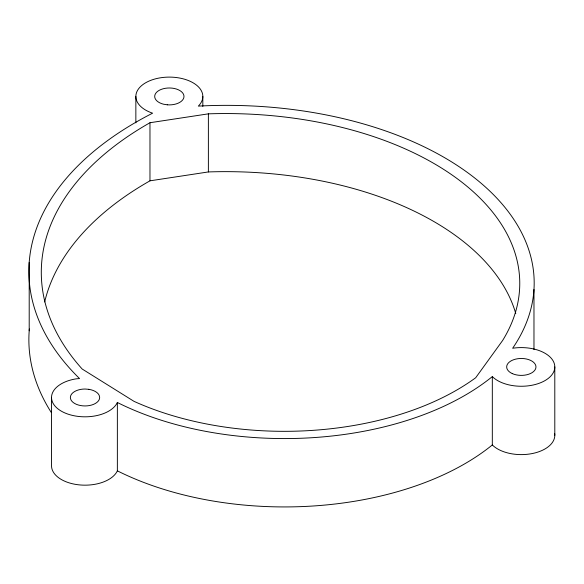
<?xml version="1.0" encoding="UTF-8"?>
<svg xmlns="http://www.w3.org/2000/svg" width="584" height="584" viewBox="0 0 584 584"><rect width="100%" height="100%" fill="white"/><g stroke="black" fill="none" stroke-linecap="round" stroke-linejoin="round"><path stroke-width="0.88" d="M149.971 122.728L208.378 113.843A294.146 169.82 0 0 1 502.605 340.516L475.69 377.746A243.63 140.656 0 0 1 133.992 401.339L82.176 369.022A363.343 209.773 0 0 1 149.971 122.728L149.971 180.828A363.343 209.773 0 0 0 44.669 301.928M149.971 180.828L208.378 171.937A294.146 169.82 0 0 1 515.774 313.601M554.8 366.927L554.8 435.277M533.973 289.46L533.973 349.612M492.319 376.592A33.485 19.33 0 0 0 535.47 384.447A33.485 19.33 0 0 0 552.778 360.313A33.485 19.33 0 0 0 512.65 348.254A307.644 177.616 0 0 0 198.334 106.105A33.485 19.33 0 0 0 186.084 79.694A33.485 19.33 0 0 0 140.343 86.775A33.485 19.33 0 0 0 152.599 113.179A365.328 210.919 0 0 0 79.548 378.571L76.351 378.812A33.485 19.33 0 0 0 61.342 411.158A33.485 19.33 0 0 0 117.362 402.486A254.785 147.102 0 0 0 492.319 376.592L492.319 444.95A33.485 19.33 0 0 0 531.382 453.717A33.485 19.33 0 0 0 554.676 433.598M208.378 113.843L208.378 171.937M202.823 96.44L202.823 106.463M135.853 96.44L135.853 122.866M117.362 402.486L117.362 470.843A33.485 19.33 0 0 1 80.65 485.005A33.485 19.33 0 0 1 51.538 465.835L51.538 397.485M29.2 262.435L29.2 330.785M492.319 444.95A254.785 147.102 0 0 1 117.362 470.843M51.355 412.596A365.328 210.919 0 0 1 29.346 328.989M88.812 389.316L85.023 389.024A14.651 8.461 0 0 0 70.372 397.485A14.651 8.461 0 0 0 85.023 405.946A14.651 8.461 0 0 0 99.667 397.485L99.17 395.295A14.651 8.461 0 0 0 88.812 389.316M167.28 104.813L163.593 104.222A14.651 8.461 0 0 1 159.549 90.148A14.651 8.461 0 0 1 183.354 93.98A14.651 8.461 0 0 1 167.28 104.813M512.278 373.585A14.651 8.461 0 0 0 535.82 368.117A14.651 8.461 0 0 0 515.847 359.08A14.651 8.461 0 0 0 512.278 373.585"/></g></svg>
